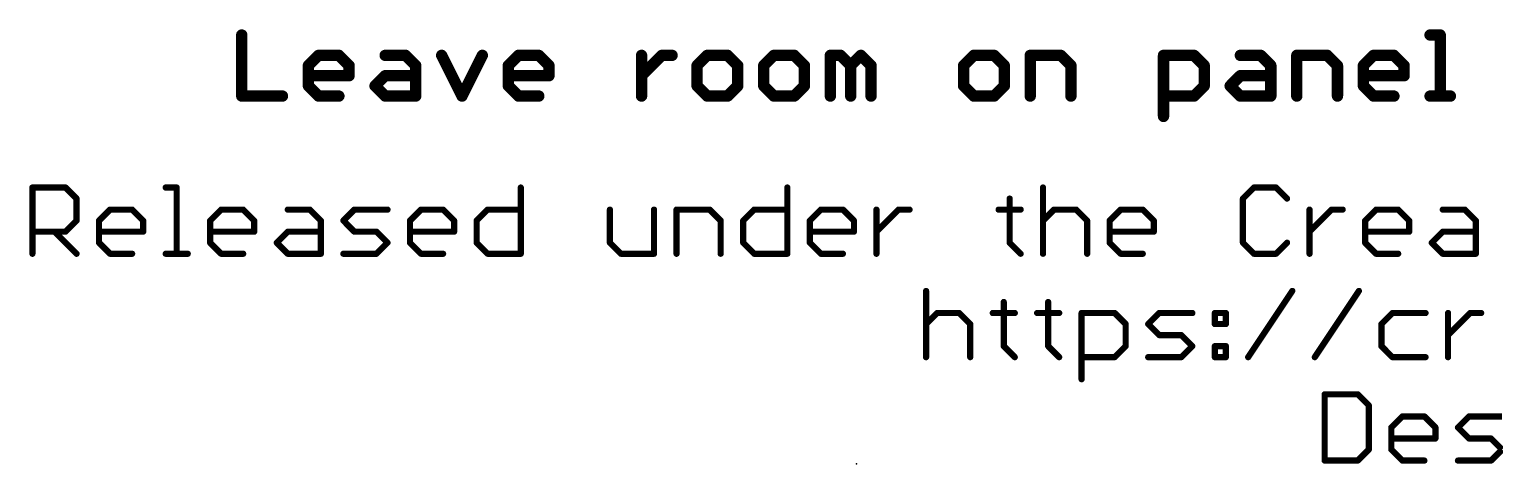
# Model space of a CAD drawing. Extents: x -27 to 80, y -18 to 25.
# Drawn here: x -26.67 to 9.33, y -17.78 to -7.11 of the extents above; entities that cross this region are included whole.
import ezdxf

# ---------------------------------------------------------------- set-up
doc = ezdxf.new("R2010")
doc.units = 0
for name, color, linetype in [('20', 53, 'CONTINUOUS'), ('23', 53, 'CONTINUOUS'), ('51', 53, 'CONTINUOUS')]:
    doc.layers.add(name, color=color, linetype=linetype)

msp = doc.modelspace()

# ---------------------------------------------------------------- linework, layer by layer
at = {"layer": '20', "const_width": 0.2794}
for points in [[(-21.4503, -7.2504), (-21.4503, -8.7503)], [(7.7457, -7.2504), (7.9956, -7.2504)], [(7.9956, -7.2504), (7.9956, -8.7503)], [(-19.8131, -8.0004), (-19.5632, -7.7504)], [(-19.8131, -8.5003), (-19.8131, -8.0004)], [(-19.5632, -7.7504), (-19.0632, -7.7504)], [(-19.0632, -7.7504), (-18.8132, -8.0004)], [(-18.8132, -8.0004), (-18.8132, -8.2503)], [(-17.926, -7.7504), (-17.426, -7.7504)], [(-17.426, -7.7504), (-17.1761, -8.0004)], [(-17.1761, -8.0004), (-17.1761, -8.7503)], [(-16.5388, -7.7504), (-16.0389, -8.7503)], [(-16.0389, -8.7503), (-15.5389, -7.7504)], [(-14.9017, -8.0004), (-14.6517, -7.7504)], [(-14.9017, -8.5003), (-14.9017, -8.0004)], [(-14.6517, -7.7504), (-14.1517, -7.7504)], [(-14.1517, -7.7504), (-13.9018, -8.0004)], [(-13.9018, -8.0004), (-13.9018, -8.2503)], [(-11.6274, -8.7503), (-11.6274, -7.7504)], [(-11.6274, -8.2503), (-11.1274, -7.7504)], [(-11.1274, -7.7504), (-10.8774, -7.7504)], [(-10.0131, -7.7504), (-10.2631, -8.0004)], [(-10.2631, -8.0004), (-10.2631, -8.5003)], [(-9.5131, -7.7504), (-10.0131, -7.7504)], [(-9.2631, -8.0004), (-9.5131, -7.7504)], [(-9.2631, -8.5003), (-9.2631, -8.0004)], [(-8.3759, -7.7504), (-8.6259, -8.0004)], [(-8.6259, -8.0004), (-8.6259, -8.5003)], [(-7.876, -7.7504), (-8.3759, -7.7504)], [(-7.626, -8.0004), (-7.876, -7.7504)], [(-7.626, -8.5003), (-7.626, -8.0004)], [(-6.9888, -8.7503), (-6.9888, -7.7504)], [(-6.9888, -7.7504), (-6.7388, -7.7504)], [(-6.7388, -7.7504), (-6.4888, -8.0004)], [(-6.4888, -8.0004), (-6.2388, -7.7504)], [(-6.4888, -8.0004), (-6.4888, -8.7503)], [(-6.2388, -7.7504), (-5.9888, -8.0004)], [(-5.9888, -8.0004), (-5.9888, -8.7503)], [(-3.4645, -7.7504), (-3.7144, -8.0004)], [(-3.7144, -8.0004), (-3.7144, -8.5003)], [(-2.9645, -7.7504), (-3.4645, -7.7504)], [(-2.7145, -8.0004), (-2.9645, -7.7504)], [(-2.7145, -8.5003), (-2.7145, -8.0004)], [(-2.0773, -8.7503), (-2.0773, -7.7504)], [(-2.0773, -7.7504), (-1.3273, -7.7504)], [(-1.3273, -7.7504), (-1.0774, -8.0004)], [(-1.0774, -8.0004), (-1.0774, -8.7503)], [(1.197, -9.2503), (1.197, -7.7504)], [(1.197, -7.7504), (1.947, -7.7504)], [(1.947, -7.7504), (2.1969, -8.0004)], [(2.1969, -8.0004), (2.1969, -8.5003)], [(3.0842, -7.7504), (3.5841, -7.7504)], [(3.5841, -7.7504), (3.8341, -8.0004)], [(3.8341, -8.0004), (3.8341, -8.7503)], [(4.4713, -8.7503), (4.4713, -7.7504)], [(4.4713, -7.7504), (5.2213, -7.7504)], [(5.2213, -7.7504), (5.4713, -8.0004)], [(5.4713, -8.0004), (5.4713, -8.7503)], [(6.1085, -8.0004), (6.3585, -7.7504)], [(6.1085, -8.5003), (6.1085, -8.0004)], [(6.3585, -7.7504), (6.8584, -7.7504)], [(6.8584, -7.7504), (7.1084, -8.0004)], [(7.1084, -8.0004), (7.1084, -8.2503)], [(-18.8132, -8.2503), (-19.8131, -8.2503)], [(-18.176, -8.5003), (-17.926, -8.2503)], [(-17.926, -8.2503), (-17.1761, -8.2503)], [(-13.9018, -8.2503), (-14.9017, -8.2503)], [(2.8342, -8.5003), (3.0842, -8.2503)], [(3.0842, -8.2503), (3.8341, -8.2503)], [(7.1084, -8.2503), (6.1085, -8.2503)], [(-21.4503, -8.7503), (-20.4504, -8.7503)], [(-19.5632, -8.7503), (-19.8131, -8.5003)], [(-19.0632, -8.7503), (-19.5632, -8.7503)], [(-17.926, -8.7503), (-18.176, -8.5003)], [(-17.1761, -8.7503), (-17.926, -8.7503)], [(-14.6517, -8.7503), (-14.9017, -8.5003)], [(-14.1517, -8.7503), (-14.6517, -8.7503)], [(-10.2631, -8.5003), (-10.0131, -8.7503)], [(-10.0131, -8.7503), (-9.5131, -8.7503)], [(-9.5131, -8.7503), (-9.2631, -8.5003)], [(-8.6259, -8.5003), (-8.3759, -8.7503)], [(-8.3759, -8.7503), (-7.876, -8.7503)], [(-7.876, -8.7503), (-7.626, -8.5003)], [(-3.7144, -8.5003), (-3.4645, -8.7503)], [(-3.4645, -8.7503), (-2.9645, -8.7503)], [(-2.9645, -8.7503), (-2.7145, -8.5003)], [(1.947, -8.7503), (1.197, -8.7503)], [(2.1969, -8.5003), (1.947, -8.7503)], [(3.0842, -8.7503), (2.8342, -8.5003)], [(3.8341, -8.7503), (3.0842, -8.7503)], [(6.3585, -8.7503), (6.1085, -8.5003)], [(6.8584, -8.7503), (6.3585, -8.7503)], [(7.7457, -8.7503), (8.2456, -8.7503)]]:
    msp.add_lwpolyline(points, dxfattribs=at)
at = {"layer": '20', "const_width": 0.1397}
for points in [[(-21.3805, -7.2504, 1), (-21.5202, -7.2504)], [(7.7457, -7.1806, 1), (7.7457, -7.3203)], [(8.0655, -7.2504, 1), (7.9258, -7.2504)], [(7.9956, -7.3203, 1), (7.9956, -7.1806)], [(-19.7433, -8.0004, 1), (-19.883, -8.0004)], [(-19.8625, -7.951, 1), (-19.7638, -8.0498)], [(-19.5632, -7.6805, 1), (-19.5632, -7.8202)], [(-19.5138, -7.7998, 1), (-19.6126, -7.701)], [(-19.0138, -7.701, 1), (-19.1126, -7.7998)], [(-19.0632, -7.8202, 1), (-19.0632, -7.6805)], [(-18.7434, -8.0004, 1), (-18.8831, -8.0004)], [(-18.8626, -8.0498, 1), (-18.7638, -7.951)], [(-17.926, -7.6805, 1), (-17.926, -7.8202)], [(-17.3767, -7.701, 1), (-17.4754, -7.7998)], [(-17.426, -7.8202, 1), (-17.426, -7.6805)], [(-17.1062, -8.0004, 1), (-17.2459, -8.0004)], [(-17.2255, -8.0498, 1), (-17.1267, -7.951)], [(-16.4764, -7.7191, 1), (-16.6013, -7.7816)], [(-15.4764, -7.7816, 1), (-15.6014, -7.7191)], [(-14.8318, -8.0004, 1), (-14.9715, -8.0004)], [(-14.9511, -7.951, 1), (-14.8523, -8.0498)], [(-14.6517, -7.6805, 1), (-14.6517, -7.8202)], [(-14.6023, -7.7998, 1), (-14.7011, -7.701)], [(-14.1023, -7.701, 1), (-14.2011, -7.7998)], [(-14.1517, -7.8202, 1), (-14.1517, -7.6805)], [(-13.8319, -8.0004, 1), (-13.9716, -8.0004)], [(-13.9511, -8.0498, 1), (-13.8524, -7.951)], [(-11.5575, -7.7504, 1), (-11.6972, -7.7504)], [(-11.1274, -7.6805, 1), (-11.1274, -7.8202)], [(-11.078, -7.7998, 1), (-11.1768, -7.701)], [(-10.8774, -7.8202, 1), (-10.8774, -7.6805)], [(-10.1932, -8.0004, 1), (-10.3329, -8.0004)], [(-10.3125, -7.951, 1), (-10.2137, -8.0498)], [(-10.0131, -7.6805, 1), (-10.0131, -7.8202)], [(-9.9637, -7.7998, 1), (-10.0625, -7.701)], [(-9.4637, -7.701, 1), (-9.5625, -7.7998)], [(-9.5131, -7.8202, 1), (-9.5131, -7.6805)], [(-9.1933, -8.0004, 1), (-9.333, -8.0004)], [(-9.3125, -8.0498, 1), (-9.2138, -7.951)], [(-8.5561, -8.0004, 1), (-8.6958, -8.0004)], [(-8.6753, -7.951, 1), (-8.5765, -8.0498)], [(-8.3759, -7.6805, 1), (-8.3759, -7.8202)], [(-8.3265, -7.7998, 1), (-8.4253, -7.701)], [(-7.8266, -7.701, 1), (-7.9254, -7.7998)], [(-7.876, -7.8202, 1), (-7.876, -7.6805)], [(-7.5561, -8.0004, 1), (-7.6958, -8.0004)], [(-7.6754, -8.0498, 1), (-7.5766, -7.951)], [(-6.9888, -7.6805, 1), (-6.9888, -7.8202)], [(-6.9189, -7.7504, 1), (-7.0586, -7.7504)], [(-6.6894, -7.701, 1), (-6.7882, -7.7998)], [(-6.7388, -7.8202, 1), (-6.7388, -7.6805)], [(-6.5382, -7.951, 1), (-6.4394, -8.0498)], [(-6.4189, -8.0004, 1), (-6.5586, -8.0004)], [(-6.5382, -8.0498, 1), (-6.4394, -7.951)], [(-6.1894, -7.701, 1), (-6.2882, -7.7998)], [(-6.1894, -7.7998, 1), (-6.2882, -7.701)], [(-5.919, -8.0004, 1), (-6.0587, -8.0004)], [(-6.0382, -8.0498, 1), (-5.9394, -7.951)], [(-3.6446, -8.0004, 1), (-3.7843, -8.0004)], [(-3.7638, -7.951, 1), (-3.665, -8.0498)], [(-3.4645, -7.6805, 1), (-3.4645, -7.8202)], [(-3.4151, -7.7998, 1), (-3.5139, -7.701)], [(-2.9151, -7.701, 1), (-3.0139, -7.7998)], [(-2.9645, -7.8202, 1), (-2.9645, -7.6805)], [(-2.6447, -8.0004, 1), (-2.7844, -8.0004)], [(-2.7639, -8.0498, 1), (-2.6651, -7.951)], [(-2.0074, -7.7504, 1), (-2.1471, -7.7504)], [(-2.0773, -7.6805, 1), (-2.0773, -7.8202)], [(-1.278, -7.701, 1), (-1.3767, -7.7998)], [(-1.3273, -7.8202, 1), (-1.3273, -7.6805)], [(-1.0075, -8.0004, 1), (-1.1472, -8.0004)], [(-1.1268, -8.0498, 1), (-1.028, -7.951)], [(1.197, -7.6805, 1), (1.197, -7.8202)], [(1.2669, -7.7504, 1), (1.1272, -7.7504)], [(1.9964, -7.701, 1), (1.8976, -7.7998)], [(1.947, -7.8202, 1), (1.947, -7.6805)], [(2.2668, -8.0004, 1), (2.1271, -8.0004)], [(2.1476, -8.0498, 1), (2.2463, -7.951)], [(3.0842, -7.6805, 1), (3.0842, -7.8202)], [(3.6335, -7.701, 1), (3.5347, -7.7998)], [(3.5841, -7.8202, 1), (3.5841, -7.6805)], [(3.904, -8.0004, 1), (3.7643, -8.0004)], [(3.7847, -8.0498, 1), (3.8835, -7.951)], [(4.4713, -7.6805, 1), (4.4713, -7.8202)], [(4.5412, -7.7504, 1), (4.4015, -7.7504)], [(5.2707, -7.701, 1), (5.1719, -7.7998)], [(5.2213, -7.8202, 1), (5.2213, -7.6805)], [(5.5411, -8.0004, 1), (5.4014, -8.0004)], [(5.4219, -8.0498, 1), (5.5207, -7.951)], [(6.1783, -8.0004, 1), (6.0386, -8.0004)], [(6.0591, -7.951, 1), (6.1579, -8.0498)], [(6.3585, -7.6805, 1), (6.3585, -7.8202)], [(6.4079, -7.7998, 1), (6.3091, -7.701)], [(6.9078, -7.701, 1), (6.809, -7.7998)], [(6.8584, -7.8202, 1), (6.8584, -7.6805)], [(7.1783, -8.0004, 1), (7.0386, -8.0004)], [(7.059, -8.0498, 1), (7.1578, -7.951)], [(-19.8131, -8.1805, 1), (-19.8131, -8.3202)], [(-18.8831, -8.2503, 1), (-18.7434, -8.2503)], [(-18.8132, -8.3202, 1), (-18.8132, -8.1805)], [(-17.926, -8.1805, 1), (-17.926, -8.3202)], [(-17.8766, -8.2997, 1), (-17.9754, -8.2009)], [(-17.1761, -8.3202, 1), (-17.1761, -8.1805)], [(-14.9017, -8.1805, 1), (-14.9017, -8.3202)], [(-13.9716, -8.2503, 1), (-13.8319, -8.2503)], [(-13.9018, -8.3202, 1), (-13.9018, -8.1805)], [(-11.6768, -8.2009, 1), (-11.578, -8.2997)], [(3.0842, -8.1805, 1), (3.0842, -8.3202)], [(3.1336, -8.2997, 1), (3.0348, -8.2009)], [(3.8341, -8.3202, 1), (3.8341, -8.1805)], [(6.1085, -8.1805, 1), (6.1085, -8.3202)], [(7.0386, -8.2503, 1), (7.1783, -8.2503)], [(7.1084, -8.3202, 1), (7.1084, -8.1805)], [(-21.4503, -8.6805, 1), (-21.4503, -8.8202)], [(-20.4504, -8.8202, 1), (-20.4504, -8.6805)], [(-19.7638, -8.4509, 1), (-19.8625, -8.5497)], [(-19.883, -8.5003, 1), (-19.7433, -8.5003)], [(-19.5632, -8.6805, 1), (-19.5632, -8.8202)], [(-19.6126, -8.7997, 1), (-19.5138, -8.7009)], [(-19.0632, -8.8202, 1), (-19.0632, -8.6805)], [(-18.1266, -8.4509, 1), (-18.2254, -8.5497)], [(-18.2254, -8.4509, 1), (-18.1266, -8.5497)], [(-17.926, -8.6805, 1), (-17.926, -8.8202)], [(-17.9754, -8.7997, 1), (-17.8766, -8.7009)], [(-17.1761, -8.8202, 1), (-17.1761, -8.6805)], [(-14.8523, -8.4509, 1), (-14.9511, -8.5497)], [(-14.9715, -8.5003, 1), (-14.8318, -8.5003)], [(-14.6517, -8.6805, 1), (-14.6517, -8.8202)], [(-14.7011, -8.7997, 1), (-14.6023, -8.7009)], [(-14.1517, -8.8202, 1), (-14.1517, -8.6805)], [(-10.2137, -8.4509, 1), (-10.3125, -8.5497)], [(-10.3329, -8.5003, 1), (-10.1932, -8.5003)], [(-10.0131, -8.6805, 1), (-10.0131, -8.8202)], [(-10.0625, -8.7997, 1), (-9.9637, -8.7009)], [(-9.5625, -8.7009, 1), (-9.4637, -8.7997)], [(-9.5131, -8.8202, 1), (-9.5131, -8.6805)], [(-9.333, -8.5003, 1), (-9.1933, -8.5003)], [(-9.2138, -8.5497, 1), (-9.3125, -8.4509)], [(-8.5765, -8.4509, 1), (-8.6753, -8.5497)], [(-8.6958, -8.5003, 1), (-8.5561, -8.5003)], [(-8.3759, -8.6805, 1), (-8.3759, -8.8202)], [(-8.4253, -8.7997, 1), (-8.3265, -8.7009)], [(-7.9254, -8.7009, 1), (-7.8266, -8.7997)], [(-7.876, -8.8202, 1), (-7.876, -8.6805)], [(-7.6958, -8.5003, 1), (-7.5561, -8.5003)], [(-7.5766, -8.5497, 1), (-7.6754, -8.4509)], [(-3.7843, -8.5003, 1), (-3.6446, -8.5003)], [(-3.665, -8.4509, 1), (-3.7638, -8.5497)], [(-3.4645, -8.6805, 1), (-3.4645, -8.8202)], [(-3.5139, -8.7997, 1), (-3.4151, -8.7009)], [(-3.0139, -8.7009, 1), (-2.9151, -8.7997)], [(-2.9645, -8.8202, 1), (-2.9645, -8.6805)], [(-2.7844, -8.5003, 1), (-2.6447, -8.5003)], [(-2.6651, -8.5497, 1), (-2.7639, -8.4509)], [(1.197, -8.6805, 1), (1.197, -8.8202)], [(1.8976, -8.7009, 1), (1.9964, -8.7997)], [(1.947, -8.8202, 1), (1.947, -8.6805)], [(2.1271, -8.5003, 1), (2.2668, -8.5003)], [(2.2463, -8.5497, 1), (2.1476, -8.4509)], [(2.8836, -8.4509, 1), (2.7848, -8.5497)], [(2.7848, -8.4509, 1), (2.8836, -8.5497)], [(3.0842, -8.6805, 1), (3.0842, -8.8202)], [(3.0348, -8.7997, 1), (3.1336, -8.7009)], [(3.8341, -8.8202, 1), (3.8341, -8.6805)], [(6.0386, -8.5003, 1), (6.1783, -8.5003)], [(6.1579, -8.4509, 1), (6.0591, -8.5497)], [(6.3585, -8.6805, 1), (6.3585, -8.8202)], [(6.3091, -8.7997, 1), (6.4079, -8.7009)], [(6.8584, -8.8202, 1), (6.8584, -8.6805)], [(7.7457, -8.6805, 1), (7.7457, -8.8202)], [(8.2456, -8.8202, 1), (8.2456, -8.6805)], [(-21.5202, -8.7503, 1), (-21.3805, -8.7503)], [(-17.2459, -8.7503, 1), (-17.1062, -8.7503)], [(-16.1013, -8.7191, 1), (-15.9764, -8.7815)], [(-16.1013, -8.7815, 1), (-15.9764, -8.7191)], [(-11.6972, -8.7503, 1), (-11.5575, -8.7503)], [(-7.0586, -8.7503, 1), (-6.9189, -8.7503)], [(-6.5586, -8.7503, 1), (-6.4189, -8.7503)], [(-6.0587, -8.7503, 1), (-5.919, -8.7503)], [(-2.1471, -8.7503, 1), (-2.0074, -8.7503)], [(-1.1472, -8.7503, 1), (-1.0075, -8.7503)], [(3.7643, -8.7503, 1), (3.904, -8.7503)], [(4.4015, -8.7503, 1), (4.5412, -8.7503)], [(5.4014, -8.7503, 1), (5.5411, -8.7503)], [(7.9258, -8.7503, 1), (8.0655, -8.7503)], [(1.1272, -9.2503, 1), (1.2669, -9.2503)]]:
    msp.add_lwpolyline(points, format="xyb", dxfattribs=at)
at = {"layer": '23'}
msp.add_point((-6.35, -17.78), dxfattribs=at)
at = {"layer": '51', "const_width": 0.1524}
for points in [[(-26.5938, -12.6238), (-26.5938, -10.9968)], [(-26.5938, -10.9968), (-25.7803, -10.9968)], [(-25.7803, -10.9968), (-25.5091, -11.268)], [(-23.3195, -10.9968), (-23.0483, -10.9968)], [(-23.0483, -10.9968), (-23.0483, -12.6238)], [(-14.5948, -10.9968), (-14.5948, -12.6238)], [(-8.0461, -10.9968), (-8.0461, -12.6238)], [(-1.7636, -10.9968), (-1.7636, -12.6238)], [(3.419, -10.9968), (3.1479, -11.268)], [(3.9614, -10.9968), (3.419, -10.9968)], [(4.2325, -11.268), (3.9614, -10.9968)], [(-25.5091, -11.268), (-25.5091, -11.8103)], [(-24.9566, -11.8103), (-24.6855, -11.5391)], [(-24.6855, -11.5391), (-24.1432, -11.5391)], [(-24.1432, -11.5391), (-23.872, -11.8103)], [(-22.228, -11.8103), (-21.9569, -11.5391)], [(-21.9569, -11.5391), (-21.4146, -11.5391)], [(-21.4146, -11.5391), (-21.1434, -11.8103)], [(-20.3197, -11.5391), (-19.7774, -11.5391)], [(-19.7774, -11.5391), (-19.5062, -11.8103)], [(-18.9537, -11.8103), (-18.6826, -11.5391)], [(-18.6826, -11.5391), (-17.8691, -11.5391)], [(-17.3166, -11.8103), (-17.0454, -11.5391)], [(-17.0454, -11.5391), (-16.5031, -11.5391)], [(-16.5031, -11.5391), (-16.2319, -11.8103)], [(-15.6794, -11.8103), (-15.4083, -11.5391)], [(-15.4083, -11.5391), (-14.5948, -11.5391)], [(-12.4051, -11.5391), (-12.4051, -12.3526)], [(-11.3205, -12.6238), (-11.3205, -11.5391)], [(-10.768, -12.6238), (-10.768, -11.5391)], [(-10.768, -11.5391), (-9.9545, -11.5391)], [(-9.9545, -11.5391), (-9.6833, -11.8103)], [(-9.1308, -11.8103), (-8.8596, -11.5391)], [(-8.8596, -11.5391), (-8.0461, -11.5391)], [(-7.4936, -11.8103), (-7.2225, -11.5391)], [(-7.2225, -11.5391), (-6.6802, -11.5391)], [(-6.6802, -11.5391), (-6.409, -11.8103)], [(-5.8565, -12.6238), (-5.8565, -11.5391)], [(-5.8565, -12.0815), (-5.3142, -11.5391)], [(-5.3142, -11.5391), (-5.043, -11.5391)], [(-2.855, -11.5391), (-2.3127, -11.5391)], [(-2.5839, -11.268), (-2.5839, -12.3526)], [(-1.7636, -11.8103), (-1.4924, -11.5391)], [(-1.4924, -11.5391), (-0.9501, -11.5391)], [(-0.9501, -11.5391), (-0.6789, -11.8103)], [(-0.1264, -11.8103), (0.1447, -11.5391)], [(0.1447, -11.5391), (0.6871, -11.5391)], [(0.6871, -11.5391), (0.9582, -11.8103)], [(3.1479, -11.268), (3.1479, -12.3526)], [(4.785, -12.6238), (4.785, -11.5391)], [(4.785, -12.0815), (5.3274, -11.5391)], [(5.3274, -11.5391), (5.5985, -11.5391)], [(6.1493, -11.8103), (6.4205, -11.5391)], [(6.4205, -11.5391), (6.9628, -11.5391)], [(6.9628, -11.5391), (7.234, -11.8103)], [(8.0576, -11.5391), (8.6, -11.5391)], [(8.6, -11.5391), (8.8711, -11.8103)], [(-25.5091, -11.8103), (-25.7803, -12.0815)], [(-24.9566, -12.3526), (-24.9566, -11.8103)], [(-23.872, -11.8103), (-23.872, -12.0815)], [(-22.228, -12.3526), (-22.228, -11.8103)], [(-21.1434, -11.8103), (-21.1434, -12.0815)], [(-19.5062, -11.8103), (-19.5062, -12.6238)], [(-18.6826, -12.0815), (-18.9537, -11.8103)], [(-17.3166, -12.3526), (-17.3166, -11.8103)], [(-16.2319, -11.8103), (-16.2319, -12.0815)], [(-15.6794, -12.3526), (-15.6794, -11.8103)], [(-9.6833, -11.8103), (-9.6833, -12.6238)], [(-9.1308, -12.3526), (-9.1308, -11.8103)], [(-7.4936, -12.3526), (-7.4936, -11.8103)], [(-6.409, -11.8103), (-6.409, -12.0815)], [(-0.6789, -11.8103), (-0.6789, -12.6238)], [(-0.1264, -12.3526), (-0.1264, -11.8103)], [(0.9582, -11.8103), (0.9582, -12.0815)], [(6.1493, -12.3526), (6.1493, -11.8103)], [(7.234, -11.8103), (7.234, -12.0815)], [(8.8711, -11.8103), (8.8711, -12.6238)], [(-25.7803, -12.0815), (-26.5938, -12.0815)], [(-26.0515, -12.0815), (-25.5091, -12.6238)], [(-23.872, -12.0815), (-24.9566, -12.0815)], [(-21.1434, -12.0815), (-22.228, -12.0815)], [(-20.5909, -12.3526), (-20.3197, -12.0815)], [(-20.3197, -12.0815), (-19.5062, -12.0815)], [(-18.1402, -12.0815), (-18.6826, -12.0815)], [(-17.8691, -12.3526), (-18.1402, -12.0815)], [(-16.2319, -12.0815), (-17.3166, -12.0815)], [(-6.409, -12.0815), (-7.4936, -12.0815)], [(0.9582, -12.0815), (-0.1264, -12.0815)], [(7.234, -12.0815), (6.1493, -12.0815)], [(7.7865, -12.3526), (8.0576, -12.0815)], [(8.0576, -12.0815), (8.8711, -12.0815)], [(-24.6855, -12.6238), (-24.9566, -12.3526)], [(-24.1432, -12.6238), (-24.6855, -12.6238)], [(-23.3195, -12.6238), (-22.7772, -12.6238)], [(-21.9569, -12.6238), (-22.228, -12.3526)], [(-21.4146, -12.6238), (-21.9569, -12.6238)], [(-20.3197, -12.6238), (-20.5909, -12.3526)], [(-19.5062, -12.6238), (-20.3197, -12.6238)], [(-18.9537, -12.6238), (-18.1402, -12.6238)], [(-18.1402, -12.6238), (-17.8691, -12.3526)], [(-17.0454, -12.6238), (-17.3166, -12.3526)], [(-16.5031, -12.6238), (-17.0454, -12.6238)], [(-15.4083, -12.6238), (-15.6794, -12.3526)], [(-14.5948, -12.6238), (-15.4083, -12.6238)], [(-12.4051, -12.3526), (-12.134, -12.6238)], [(-12.134, -12.6238), (-11.3205, -12.6238)], [(-8.8596, -12.6238), (-9.1308, -12.3526)], [(-8.0461, -12.6238), (-8.8596, -12.6238)], [(-7.2225, -12.6238), (-7.4936, -12.3526)], [(-6.6802, -12.6238), (-7.2225, -12.6238)], [(-2.5839, -12.3526), (-2.3127, -12.6238)], [(0.1447, -12.6238), (-0.1264, -12.3526)], [(0.6871, -12.6238), (0.1447, -12.6238)], [(3.1479, -12.3526), (3.419, -12.6238)], [(3.419, -12.6238), (3.9614, -12.6238)], [(3.9614, -12.6238), (4.2325, -12.3526)], [(6.4205, -12.6238), (6.1493, -12.3526)], [(6.9628, -12.6238), (6.4205, -12.6238)], [(8.0576, -12.6238), (7.7865, -12.3526)], [(8.8711, -12.6238), (8.0576, -12.6238)], [(-4.6366, -13.5368), (-4.6366, -15.1638)], [(3.2763, -15.1638), (4.3609, -13.5368)], [(4.9134, -15.1638), (5.9981, -13.5368)], [(-4.6366, -14.3503), (-4.3655, -14.0791)], [(-4.3655, -14.0791), (-3.8232, -14.0791)], [(-3.8232, -14.0791), (-3.552, -14.3503)], [(-2.9995, -14.0791), (-2.4572, -14.0791)], [(-2.7283, -13.808), (-2.7283, -14.8926)], [(-1.9081, -14.0791), (-1.3657, -14.0791)], [(-1.6369, -13.808), (-1.6369, -14.8926)], [(-0.8166, -15.7061), (-0.8166, -14.0791)], [(-0.8166, -14.0791), (-0.0031, -14.0791)], [(-0.0031, -14.0791), (0.268, -14.3503)], [(0.8205, -14.3503), (1.0917, -14.0791)], [(1.0917, -14.0791), (1.9052, -14.0791)], [(2.4577, -14.0791), (2.7289, -14.0791)], [(2.4577, -14.3503), (2.4577, -14.0791)], [(2.7289, -14.0791), (2.7289, -14.3503)], [(6.8218, -14.0791), (6.5506, -14.3503)], [(7.6353, -14.0791), (6.8218, -14.0791)], [(8.1877, -15.1638), (8.1877, -14.0791)], [(8.1877, -14.6215), (8.7301, -14.0791)], [(8.7301, -14.0791), (9.0012, -14.0791)], [(-3.552, -14.3503), (-3.552, -15.1638)], [(0.268, -14.3503), (0.268, -14.8926)], [(1.0917, -14.6215), (0.8205, -14.3503)], [(2.7289, -14.3503), (2.4577, -14.3503)], [(6.5506, -14.3503), (6.5506, -14.8926)], [(1.634, -14.6215), (1.0917, -14.6215)], [(1.9052, -14.8926), (1.634, -14.6215)], [(-2.7283, -14.8926), (-2.4572, -15.1638)], [(-1.6369, -14.8926), (-1.3657, -15.1638)], [(-0.0031, -15.1638), (-0.8166, -15.1638)], [(0.268, -14.8926), (-0.0031, -15.1638)], [(0.8205, -15.1638), (1.634, -15.1638)], [(1.634, -15.1638), (1.9052, -14.8926)], [(2.4577, -14.8926), (2.7289, -14.8926)], [(2.4577, -15.1638), (2.4577, -14.8926)], [(2.7289, -15.1638), (2.4577, -15.1638)], [(2.7289, -14.8926), (2.7289, -15.1638)], [(6.5506, -14.8926), (6.8218, -15.1638)], [(6.8218, -15.1638), (7.6353, -15.1638)], [(5.1562, -16.0768), (5.1562, -17.7038)], [(5.9697, -16.0768), (5.1562, -16.0768)], [(6.2409, -16.348), (5.9697, -16.0768)], [(6.2409, -17.4326), (6.2409, -16.348)], [(6.7934, -16.8903), (7.0645, -16.6191)], [(7.0645, -16.6191), (7.6069, -16.6191)], [(7.6069, -16.6191), (7.878, -16.8903)], [(8.4305, -16.8903), (8.7017, -16.6191)], [(8.7017, -16.6191), (9.5152, -16.6191)], [(6.7934, -17.4326), (6.7934, -16.8903)], [(7.878, -16.8903), (7.878, -17.1615)], [(8.7017, -17.1615), (8.4305, -16.8903)], [(7.878, -17.1615), (6.7934, -17.1615)], [(9.244, -17.1615), (8.7017, -17.1615)], [(9.5152, -17.4326), (9.244, -17.1615)], [(5.1562, -17.7038), (5.9697, -17.7038)], [(5.9697, -17.7038), (6.2409, -17.4326)], [(7.0645, -17.7038), (6.7934, -17.4326)], [(7.6069, -17.7038), (7.0645, -17.7038)], [(8.4305, -17.7038), (9.244, -17.7038)], [(9.244, -17.7038), (9.5152, -17.4326)]]:
    msp.add_lwpolyline(points, dxfattribs=at)
at = {"layer": '51', "const_width": 0.0762}
for points in [[(-26.5557, -10.9968, 1), (-26.6319, -10.9968)], [(-26.5938, -10.9587, 1), (-26.5938, -11.0349)], [(-25.7534, -10.9699, 1), (-25.8072, -11.0238)], [(-25.7803, -11.0349, 1), (-25.7803, -10.9587)], [(-23.3195, -10.9587, 1), (-23.3195, -11.0349)], [(-23.0102, -10.9968, 1), (-23.0864, -10.9968)], [(-23.0483, -11.0349, 1), (-23.0483, -10.9587)], [(-14.5567, -10.9968, 1), (-14.6329, -10.9968)], [(-8.008, -10.9968, 1), (-8.0842, -10.9968)], [(-1.7255, -10.9968, 1), (-1.8017, -10.9968)], [(3.419, -10.9587, 1), (3.419, -11.0349)], [(3.446, -11.0238, 1), (3.3921, -10.9699)], [(3.9883, -10.9699, 1), (3.9344, -11.0238)], [(3.9614, -11.0349, 1), (3.9614, -10.9587)], [(-25.471, -11.268, 1), (-25.5472, -11.268)], [(-25.5361, -11.2949, 1), (-25.4822, -11.241)], [(-24.6855, -11.501, 1), (-24.6855, -11.5772)], [(-24.6585, -11.5661, 1), (-24.7124, -11.5122)], [(-24.1162, -11.5122, 1), (-24.1701, -11.5661)], [(-24.1432, -11.5772, 1), (-24.1432, -11.501)], [(-21.9569, -11.501, 1), (-21.9569, -11.5772)], [(-21.9299, -11.5661, 1), (-21.9838, -11.5122)], [(-21.3876, -11.5122, 1), (-21.4415, -11.5661)], [(-21.4146, -11.5772, 1), (-21.4146, -11.501)], [(-20.3197, -11.501, 1), (-20.3197, -11.5772)], [(-19.7505, -11.5122, 1), (-19.8043, -11.5661)], [(-19.7774, -11.5772, 1), (-19.7774, -11.501)], [(-18.6826, -11.501, 1), (-18.6826, -11.5772)], [(-18.6556, -11.5661, 1), (-18.7095, -11.5122)], [(-17.8691, -11.5772, 1), (-17.8691, -11.501)], [(-17.0454, -11.501, 1), (-17.0454, -11.5772)], [(-17.0185, -11.5661, 1), (-17.0724, -11.5122)], [(-16.4761, -11.5122, 1), (-16.53, -11.5661)], [(-16.5031, -11.5772, 1), (-16.5031, -11.501)], [(-15.4083, -11.501, 1), (-15.4083, -11.5772)], [(-15.3813, -11.5661, 1), (-15.4352, -11.5122)], [(-14.5948, -11.5772, 1), (-14.5948, -11.501)], [(-12.367, -11.5391, 1), (-12.4432, -11.5391)], [(-11.2824, -11.5391, 1), (-11.3586, -11.5391)], [(-10.7299, -11.5391, 1), (-10.8061, -11.5391)], [(-10.768, -11.501, 1), (-10.768, -11.5772)], [(-9.9275, -11.5122, 1), (-9.9814, -11.5661)], [(-9.9545, -11.5772, 1), (-9.9545, -11.501)], [(-8.8596, -11.501, 1), (-8.8596, -11.5772)], [(-8.8327, -11.5661, 1), (-8.8866, -11.5122)], [(-8.0461, -11.5772, 1), (-8.0461, -11.501)], [(-7.2225, -11.501, 1), (-7.2225, -11.5772)], [(-7.1955, -11.5661, 1), (-7.2494, -11.5122)], [(-6.6532, -11.5122, 1), (-6.7071, -11.5661)], [(-6.6802, -11.5772, 1), (-6.6802, -11.501)], [(-5.8184, -11.5391, 1), (-5.8946, -11.5391)], [(-5.3142, -11.501, 1), (-5.3142, -11.5772)], [(-5.2872, -11.5661, 1), (-5.3411, -11.5122)], [(-5.043, -11.5772, 1), (-5.043, -11.501)], [(-2.855, -11.501, 1), (-2.855, -11.5772)], [(-2.5458, -11.268, 1), (-2.622, -11.268)], [(-2.3127, -11.5772, 1), (-2.3127, -11.501)], [(-1.4924, -11.501, 1), (-1.4924, -11.5772)], [(-1.4655, -11.5661, 1), (-1.5194, -11.5122)], [(-0.9232, -11.5122, 1), (-0.977, -11.5661)], [(-0.9501, -11.5772, 1), (-0.9501, -11.501)], [(0.1447, -11.501, 1), (0.1447, -11.5772)], [(0.1717, -11.5661, 1), (0.1178, -11.5122)], [(0.714, -11.5122, 1), (0.6601, -11.5661)], [(0.6871, -11.5772, 1), (0.6871, -11.501)], [(3.1209, -11.241, 1), (3.1748, -11.2949)], [(3.186, -11.268, 1), (3.1098, -11.268)], [(4.2056, -11.2949, 1), (4.2595, -11.241)], [(4.8231, -11.5391, 1), (4.7469, -11.5391)], [(5.3274, -11.501, 1), (5.3274, -11.5772)], [(5.3543, -11.5661, 1), (5.3004, -11.5122)], [(5.5985, -11.5772, 1), (5.5985, -11.501)], [(6.4205, -11.501, 1), (6.4205, -11.5772)], [(6.4474, -11.5661, 1), (6.3935, -11.5122)], [(6.9898, -11.5122, 1), (6.9359, -11.5661)], [(6.9628, -11.5772, 1), (6.9628, -11.501)], [(8.0576, -11.501, 1), (8.0576, -11.5772)], [(8.6269, -11.5122, 1), (8.573, -11.5661)], [(8.6, -11.5772, 1), (8.6, -11.501)], [(-25.5472, -11.8103, 1), (-25.471, -11.8103)], [(-25.4822, -11.8372, 1), (-25.5361, -11.7834)], [(-24.9185, -11.8103, 1), (-24.9947, -11.8103)], [(-24.9836, -11.7834, 1), (-24.9297, -11.8372)], [(-23.8339, -11.8103, 1), (-23.9101, -11.8103)], [(-23.8989, -11.8372, 1), (-23.845, -11.7834)], [(-22.1899, -11.8103, 1), (-22.2661, -11.8103)], [(-22.255, -11.7834, 1), (-22.2011, -11.8372)], [(-21.1053, -11.8103, 1), (-21.1815, -11.8103)], [(-21.1703, -11.8372, 1), (-21.1164, -11.7834)], [(-19.4681, -11.8103, 1), (-19.5443, -11.8103)], [(-19.5332, -11.8372, 1), (-19.4793, -11.7834)], [(-18.9268, -11.7834, 1), (-18.9807, -11.8372)], [(-18.9807, -11.7834, 1), (-18.9268, -11.8372)], [(-17.2785, -11.8103, 1), (-17.3547, -11.8103)], [(-17.3435, -11.7834, 1), (-17.2896, -11.8372)], [(-16.1938, -11.8103, 1), (-16.27, -11.8103)], [(-16.2589, -11.8372, 1), (-16.205, -11.7834)], [(-15.6413, -11.8103, 1), (-15.7175, -11.8103)], [(-15.7064, -11.7834, 1), (-15.6525, -11.8372)], [(-9.6452, -11.8103, 1), (-9.7214, -11.8103)], [(-9.7102, -11.8372, 1), (-9.6564, -11.7834)], [(-9.0927, -11.8103, 1), (-9.1689, -11.8103)], [(-9.1577, -11.7834, 1), (-9.1039, -11.8372)], [(-7.4555, -11.8103, 1), (-7.5317, -11.8103)], [(-7.5206, -11.7834, 1), (-7.4667, -11.8372)], [(-6.3709, -11.8103, 1), (-6.4471, -11.8103)], [(-6.4359, -11.8372, 1), (-6.382, -11.7834)], [(-1.7905, -11.7834, 1), (-1.7367, -11.8372)], [(-0.6408, -11.8103, 1), (-0.717, -11.8103)], [(-0.7059, -11.8372, 1), (-0.652, -11.7834)], [(-0.0883, -11.8103, 1), (-0.1645, -11.8103)], [(-0.1534, -11.7834, 1), (-0.0995, -11.8372)], [(0.9963, -11.8103, 1), (0.9201, -11.8103)], [(0.9313, -11.8372, 1), (0.9852, -11.7834)], [(6.1874, -11.8103, 1), (6.1112, -11.8103)], [(6.1224, -11.7834, 1), (6.1763, -11.8372)], [(7.2721, -11.8103, 1), (7.1959, -11.8103)], [(7.207, -11.8372, 1), (7.2609, -11.7834)], [(8.9092, -11.8103, 1), (8.833, -11.8103)], [(8.8442, -11.8372, 1), (8.8981, -11.7834)], [(-26.5938, -12.0434, 1), (-26.5938, -12.1196)], [(-26.0245, -12.0545, 1), (-26.0784, -12.1084)], [(-25.8072, -12.0545, 1), (-25.7534, -12.1084)], [(-25.7803, -12.1196, 1), (-25.7803, -12.0434)], [(-24.9566, -12.0434, 1), (-24.9566, -12.1196)], [(-23.9101, -12.0815, 1), (-23.8339, -12.0815)], [(-23.872, -12.1196, 1), (-23.872, -12.0434)], [(-22.228, -12.0434, 1), (-22.228, -12.1196)], [(-21.1815, -12.0815, 1), (-21.1053, -12.0815)], [(-21.1434, -12.1196, 1), (-21.1434, -12.0434)], [(-20.3197, -12.0434, 1), (-20.3197, -12.1196)], [(-20.2928, -12.1084, 1), (-20.3467, -12.0545)], [(-19.5062, -12.1196, 1), (-19.5062, -12.0434)], [(-18.6826, -12.0434, 1), (-18.6826, -12.1196)], [(-18.7095, -12.1084, 1), (-18.6556, -12.0545)], [(-18.1133, -12.0545, 1), (-18.1672, -12.1084)], [(-18.1402, -12.1196, 1), (-18.1402, -12.0434)], [(-17.3166, -12.0434, 1), (-17.3166, -12.1196)], [(-16.27, -12.0815, 1), (-16.1938, -12.0815)], [(-16.2319, -12.1196, 1), (-16.2319, -12.0434)], [(-7.4936, -12.0434, 1), (-7.4936, -12.1196)], [(-6.4471, -12.0815, 1), (-6.3709, -12.0815)], [(-6.409, -12.1196, 1), (-6.409, -12.0434)], [(-5.8834, -12.0545, 1), (-5.8295, -12.1084)], [(-0.1264, -12.0434, 1), (-0.1264, -12.1196)], [(0.9201, -12.0815, 1), (0.9963, -12.0815)], [(0.9582, -12.1196, 1), (0.9582, -12.0434)], [(4.7581, -12.0545, 1), (4.812, -12.1084)], [(6.1493, -12.0434, 1), (6.1493, -12.1196)], [(7.1959, -12.0815, 1), (7.2721, -12.0815)], [(7.234, -12.1196, 1), (7.234, -12.0434)], [(8.0576, -12.0434, 1), (8.0576, -12.1196)], [(8.0846, -12.1084, 1), (8.0307, -12.0545)], [(8.8711, -12.1196, 1), (8.8711, -12.0434)], [(-26.6319, -12.6238, 1), (-26.5557, -12.6238)], [(-25.5361, -12.6507, 1), (-25.4822, -12.5969)], [(-24.9297, -12.3257, 1), (-24.9836, -12.3796)], [(-24.9947, -12.3526, 1), (-24.9185, -12.3526)], [(-24.6855, -12.5857, 1), (-24.6855, -12.6619)], [(-24.7124, -12.6507, 1), (-24.6585, -12.5969)], [(-24.1432, -12.6619, 1), (-24.1432, -12.5857)], [(-23.3195, -12.5857, 1), (-23.3195, -12.6619)], [(-23.0864, -12.6238, 1), (-23.0102, -12.6238)], [(-22.7772, -12.6619, 1), (-22.7772, -12.5857)], [(-22.2011, -12.3257, 1), (-22.255, -12.3796)], [(-22.2661, -12.3526, 1), (-22.1899, -12.3526)], [(-21.9569, -12.5857, 1), (-21.9569, -12.6619)], [(-21.9838, -12.6507, 1), (-21.9299, -12.5969)], [(-21.4146, -12.6619, 1), (-21.4146, -12.5857)], [(-20.564, -12.3257, 1), (-20.6178, -12.3796)], [(-20.6178, -12.3257, 1), (-20.564, -12.3796)], [(-20.3197, -12.5857, 1), (-20.3197, -12.6619)], [(-20.3467, -12.6507, 1), (-20.2928, -12.5969)], [(-19.5443, -12.6238, 1), (-19.4681, -12.6238)], [(-19.5062, -12.6619, 1), (-19.5062, -12.5857)], [(-18.9537, -12.5857, 1), (-18.9537, -12.6619)], [(-18.1672, -12.5969, 1), (-18.1133, -12.6507)], [(-18.1402, -12.6619, 1), (-18.1402, -12.5857)], [(-17.8421, -12.3796, 1), (-17.896, -12.3257)], [(-17.896, -12.3796, 1), (-17.8421, -12.3257)], [(-17.2896, -12.3257, 1), (-17.3435, -12.3796)], [(-17.3547, -12.3526, 1), (-17.2785, -12.3526)], [(-17.0454, -12.5857, 1), (-17.0454, -12.6619)], [(-17.0724, -12.6507, 1), (-17.0185, -12.5969)], [(-16.5031, -12.6619, 1), (-16.5031, -12.5857)], [(-15.6525, -12.3257, 1), (-15.7064, -12.3796)], [(-15.7175, -12.3526, 1), (-15.6413, -12.3526)], [(-15.4083, -12.5857, 1), (-15.4083, -12.6619)], [(-15.4352, -12.6507, 1), (-15.3813, -12.5969)], [(-14.6329, -12.6238, 1), (-14.5567, -12.6238)], [(-14.5948, -12.6619, 1), (-14.5948, -12.5857)], [(-12.3782, -12.3257, 1), (-12.4321, -12.3796)], [(-12.4432, -12.3526, 1), (-12.367, -12.3526)], [(-12.134, -12.5857, 1), (-12.134, -12.6619)], [(-12.1609, -12.6507, 1), (-12.107, -12.5969)], [(-11.3586, -12.6238, 1), (-11.2824, -12.6238)], [(-11.3205, -12.6619, 1), (-11.3205, -12.5857)], [(-10.8061, -12.6238, 1), (-10.7299, -12.6238)], [(-9.7214, -12.6238, 1), (-9.6452, -12.6238)], [(-9.1039, -12.3257, 1), (-9.1577, -12.3796)], [(-9.1689, -12.3526, 1), (-9.0927, -12.3526)], [(-8.8596, -12.5857, 1), (-8.8596, -12.6619)], [(-8.8866, -12.6507, 1), (-8.8327, -12.5969)], [(-8.0842, -12.6238, 1), (-8.008, -12.6238)], [(-8.0461, -12.6619, 1), (-8.0461, -12.5857)], [(-7.4667, -12.3257, 1), (-7.5206, -12.3796)], [(-7.5317, -12.3526, 1), (-7.4555, -12.3526)], [(-7.2225, -12.5857, 1), (-7.2225, -12.6619)], [(-7.2494, -12.6507, 1), (-7.1955, -12.5969)], [(-6.6802, -12.6619, 1), (-6.6802, -12.5857)], [(-5.8946, -12.6238, 1), (-5.8184, -12.6238)], [(-2.5569, -12.3257, 1), (-2.6108, -12.3796)], [(-2.622, -12.3526, 1), (-2.5458, -12.3526)], [(-2.3396, -12.6507, 1), (-2.2858, -12.5969)], [(-1.8017, -12.6238, 1), (-1.7255, -12.6238)], [(-0.717, -12.6238, 1), (-0.6408, -12.6238)], [(-0.0995, -12.3257, 1), (-0.1534, -12.3796)], [(-0.1645, -12.3526, 1), (-0.0883, -12.3526)], [(0.1447, -12.5857, 1), (0.1447, -12.6619)], [(0.1178, -12.6507, 1), (0.1717, -12.5969)], [(0.6871, -12.6619, 1), (0.6871, -12.5857)], [(3.1748, -12.3257, 1), (3.1209, -12.3796)], [(3.1098, -12.3526, 1), (3.186, -12.3526)], [(3.419, -12.5857, 1), (3.419, -12.6619)], [(3.3921, -12.6507, 1), (3.446, -12.5969)], [(3.9344, -12.5969, 1), (3.9883, -12.6507)], [(3.9614, -12.6619, 1), (3.9614, -12.5857)], [(4.2595, -12.3796, 1), (4.2056, -12.3257)], [(4.7469, -12.6238, 1), (4.8231, -12.6238)], [(6.1763, -12.3257, 1), (6.1224, -12.3796)], [(6.1112, -12.3526, 1), (6.1874, -12.3526)], [(6.4205, -12.5857, 1), (6.4205, -12.6619)], [(6.3935, -12.6507, 1), (6.4474, -12.5969)], [(6.9628, -12.6619, 1), (6.9628, -12.5857)], [(7.8134, -12.3257, 1), (7.7595, -12.3796)], [(7.7595, -12.3257, 1), (7.8134, -12.3796)], [(8.0576, -12.5857, 1), (8.0576, -12.6619)], [(8.0307, -12.6507, 1), (8.0846, -12.5969)], [(8.833, -12.6238, 1), (8.9092, -12.6238)], [(8.8711, -12.6619, 1), (8.8711, -12.5857)], [(-4.5985, -13.5368, 1), (-4.6747, -13.5368)], [(4.3926, -13.5579, 1), (4.3292, -13.5157)], [(6.0298, -13.5579, 1), (5.9664, -13.5157)], [(-4.3655, -14.041, 1), (-4.3655, -14.1172)], [(-4.3385, -14.1061, 1), (-4.3924, -14.0522)], [(-3.7962, -14.0522, 1), (-3.8501, -14.1061)], [(-3.8232, -14.1172, 1), (-3.8232, -14.041)], [(-2.9995, -14.041, 1), (-2.9995, -14.1172)], [(-2.6902, -13.808, 1), (-2.7664, -13.808)], [(-2.4572, -14.1172, 1), (-2.4572, -14.041)], [(-1.9081, -14.041, 1), (-1.9081, -14.1172)], [(-1.5988, -13.808, 1), (-1.675, -13.808)], [(-1.3657, -14.1172, 1), (-1.3657, -14.041)], [(-0.7785, -14.0791, 1), (-0.8547, -14.0791)], [(-0.8166, -14.041, 1), (-0.8166, -14.1172)], [(0.0238, -14.0522, 1), (-0.0301, -14.1061)], [(-0.0031, -14.1172, 1), (-0.0031, -14.041)], [(1.0917, -14.041, 1), (1.0917, -14.1172)], [(1.1186, -14.1061, 1), (1.0648, -14.0522)], [(1.9052, -14.1172, 1), (1.9052, -14.041)], [(2.4577, -14.041, 1), (2.4577, -14.1172)], [(2.4958, -14.0791, 1), (2.4196, -14.0791)], [(2.767, -14.0791, 1), (2.6908, -14.0791)], [(2.7289, -14.1172, 1), (2.7289, -14.041)], [(6.8218, -14.041, 1), (6.8218, -14.1172)], [(6.8487, -14.1061, 1), (6.7948, -14.0522)], [(7.6353, -14.1172, 1), (7.6353, -14.041)], [(8.2258, -14.0791, 1), (8.1496, -14.0791)], [(8.7301, -14.041, 1), (8.7301, -14.1172)], [(8.757, -14.1061, 1), (8.7031, -14.0522)], [(9.0012, -14.1172, 1), (9.0012, -14.041)], [(-4.6636, -14.3234, 1), (-4.6097, -14.3772)], [(-3.5139, -14.3503, 1), (-3.5901, -14.3503)], [(-3.5789, -14.3772, 1), (-3.525, -14.3234)], [(0.3061, -14.3503, 1), (0.2299, -14.3503)], [(0.2411, -14.3772, 1), (0.295, -14.3234)], [(0.8475, -14.3234, 1), (0.7936, -14.3772)], [(0.7936, -14.3234, 1), (0.8475, -14.3772)], [(2.4577, -14.3122, 1), (2.4577, -14.3884)], [(2.4196, -14.3503, 1), (2.4958, -14.3503)], [(2.6908, -14.3503, 1), (2.767, -14.3503)], [(2.7289, -14.3884, 1), (2.7289, -14.3122)], [(6.5887, -14.3503, 1), (6.5125, -14.3503)], [(6.5236, -14.3234, 1), (6.5775, -14.3772)], [(1.0917, -14.5834, 1), (1.0917, -14.6596)], [(1.0648, -14.6484, 1), (1.1186, -14.5945)], [(1.661, -14.5945, 1), (1.6071, -14.6484)], [(1.634, -14.6596, 1), (1.634, -14.5834)], [(8.1608, -14.5945, 1), (8.2147, -14.6484)], [(-2.7014, -14.8657, 1), (-2.7553, -14.9196)], [(-2.7664, -14.8926, 1), (-2.6902, -14.8926)], [(-2.4841, -15.1907, 1), (-2.4302, -15.1369)], [(-1.6099, -14.8657, 1), (-1.6638, -14.9196)], [(-1.675, -14.8926, 1), (-1.5988, -14.8926)], [(-1.3927, -15.1907, 1), (-1.3388, -15.1369)], [(-0.8166, -15.1257, 1), (-0.8166, -15.2019)], [(-0.0301, -15.1369, 1), (0.0238, -15.1907)], [(-0.0031, -15.2019, 1), (-0.0031, -15.1257)], [(0.2299, -14.8926, 1), (0.3061, -14.8926)], [(0.295, -14.9196, 1), (0.2411, -14.8657)], [(0.8205, -15.1257, 1), (0.8205, -15.2019)], [(1.6071, -15.1369, 1), (1.661, -15.1907)], [(1.634, -15.2019, 1), (1.634, -15.1257)], [(1.9321, -14.9196, 1), (1.8783, -14.8657)], [(1.8783, -14.9196, 1), (1.9321, -14.8657)], [(2.4577, -14.8545, 1), (2.4577, -14.9307)], [(2.4958, -14.8926, 1), (2.4196, -14.8926)], [(2.4577, -15.1257, 1), (2.4577, -15.2019)], [(2.767, -14.8926, 1), (2.6908, -14.8926)], [(2.7289, -14.9307, 1), (2.7289, -14.8545)], [(2.7289, -15.2019, 1), (2.7289, -15.1257)], [(3.2446, -15.1427, 1), (3.308, -15.1849)], [(4.8817, -15.1427, 1), (4.9451, -15.1849)], [(6.5775, -14.8657, 1), (6.5236, -14.9196)], [(6.5125, -14.8926, 1), (6.5887, -14.8926)], [(6.8218, -15.1257, 1), (6.8218, -15.2019)], [(6.7948, -15.1907, 1), (6.8487, -15.1369)], [(7.6353, -15.2019, 1), (7.6353, -15.1257)], [(-4.6747, -15.1638, 1), (-4.5985, -15.1638)], [(-3.5901, -15.1638, 1), (-3.5139, -15.1638)], [(2.4196, -15.1638, 1), (2.4958, -15.1638)], [(2.6908, -15.1638, 1), (2.767, -15.1638)], [(8.1496, -15.1638, 1), (8.2258, -15.1638)], [(-0.8547, -15.7061, 1), (-0.7785, -15.7061)], [(5.1943, -16.0768, 1), (5.1181, -16.0768)], [(5.1562, -16.0387, 1), (5.1562, -16.1149)], [(5.9966, -16.0499, 1), (5.9428, -16.1038)], [(5.9697, -16.1149, 1), (5.9697, -16.0387)], [(6.279, -16.348, 1), (6.2028, -16.348)], [(6.2139, -16.3749, 1), (6.2678, -16.321)], [(7.0645, -16.581, 1), (7.0645, -16.6572)], [(7.0915, -16.6461, 1), (7.0376, -16.5922)], [(7.6338, -16.5922, 1), (7.5799, -16.6461)], [(7.6069, -16.6572, 1), (7.6069, -16.581)], [(8.7017, -16.581, 1), (8.7017, -16.6572)], [(8.7286, -16.6461, 1), (8.6747, -16.5922)], [(6.8315, -16.8903, 1), (6.7553, -16.8903)], [(6.7664, -16.8634, 1), (6.8203, -16.9172)], [(7.9161, -16.8903, 1), (7.8399, -16.8903)], [(7.8511, -16.9172, 1), (7.905, -16.8634)], [(8.4575, -16.8634, 1), (8.4036, -16.9172)], [(8.4036, -16.8634, 1), (8.4575, -16.9172)], [(6.7934, -17.1234, 1), (6.7934, -17.1996)], [(7.8399, -17.1615, 1), (7.9161, -17.1615)], [(7.878, -17.1996, 1), (7.878, -17.1234)], [(8.7017, -17.1234, 1), (8.7017, -17.1996)], [(8.6747, -17.1884, 1), (8.7286, -17.1345)], [(9.2709, -17.1345, 1), (9.2171, -17.1884)], [(9.244, -17.1996, 1), (9.244, -17.1234)], [(5.1562, -17.6657, 1), (5.1562, -17.7419)], [(5.9428, -17.6769, 1), (5.9966, -17.7307)], [(5.9697, -17.7419, 1), (5.9697, -17.6657)], [(6.2028, -17.4326, 1), (6.279, -17.4326)], [(6.2678, -17.4596, 1), (6.2139, -17.4057)], [(6.8203, -17.4057, 1), (6.7664, -17.4596)], [(6.7553, -17.4326, 1), (6.8315, -17.4326)], [(7.0645, -17.6657, 1), (7.0645, -17.7419)], [(7.0376, -17.7307, 1), (7.0915, -17.6769)], [(7.6069, -17.7419, 1), (7.6069, -17.6657)], [(8.4305, -17.6657, 1), (8.4305, -17.7419)], [(9.2171, -17.6769, 1), (9.2709, -17.7307)], [(9.244, -17.7419, 1), (9.244, -17.6657)], [(5.1181, -17.7038, 1), (5.1943, -17.7038)]]:
    msp.add_lwpolyline(points, format="xyb", dxfattribs=at)

doc.saveas('drawing.dxf')
